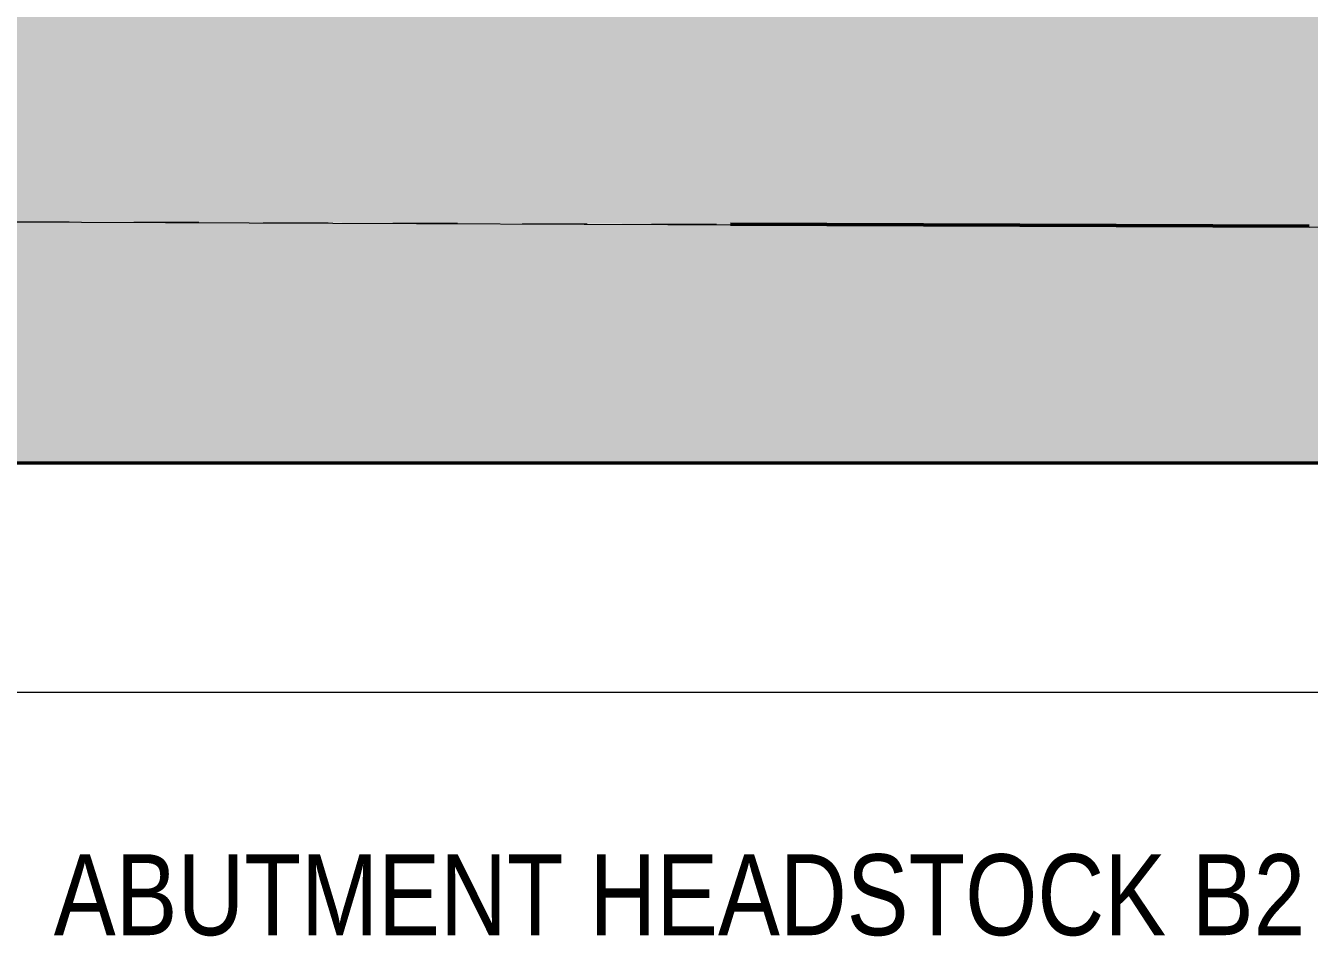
# Model space of a CAD drawing. Header units: metres. Extents: x 0 to 258, y 3 to 25.
# Drawn here: x 234.147 to 236.129, y 20.801 to 22.208 of the extents above; entities that cross this region are included whole.
import ezdxf

# ---------------------------------------------------------------- set-up
doc = ezdxf.new("R2010")
doc.units = ezdxf.units.M
doc.linetypes.add('JacobsDash', pattern=[0.0045, 0.003, -0.0015])
for name, color, linetype, lineweight in [('A-DETL', 7, 'Continuous', 13), ('A-DETL-GENF', 7, 'Continuous', 9), ('A-FLOR', 7, 'Continuous', 50), ('A-FLOR-HDLN', 7, 'JacobsDash', 18), ('G-ANNO-TEXT', 7, 'Continuous', 9)]:
    doc.layers.add(name, color=color, linetype=linetype, lineweight=lineweight)
doc.styles.add('Arial Narrow_2', font='ARIALN.TTF', dxfattribs={"height": 0.125})

# ---------------------------------------------------------------- blocks, each defined once
blk = doc.blocks.new('CS_DET_BreakLine_ViewScale - Std Break-8191310-DRG-2873172 - ELEVATION - SOUTH EAST END')
at = {"layer": 'A-DETL-GENF'}
blk.add_line((1067.0048, 21.1778), (1061.5998, 21.1778), dxfattribs=at)

msp = doc.modelspace()

# ---------------------------------------------------------------- hatches: boundary and pattern name
at = {"layer": 'A-DETL-GENF', "true_color": 0xc0c0c0}
for points in [[(237.3311, 21.8892), (237.3311, 21.8913), (227.2742, 21.9325), (227.2742, 21.9295), (228.3413, 21.9251), (237.3212, 21.8892)], [(228.6449, 21.5309), (237.362, 21.5309), (237.362, 21.8911), (237.3311, 21.8913), (237.3311, 21.8892), (229.7231, 21.9197), (227.2742, 21.9294), (227.2742, 21.5309), (228.6166, 21.5309)]]:
    msp.add_hatch(color=9, dxfattribs=at).paths.add_polyline_path(points)
at = {"layer": 'A-FLOR', "lineweight": 5, "true_color": 0xc0c0c0}
for points in [[(237.3535, 21.8936), (237.3535, 22.4545), (227.2742, 22.2362), (227.2742, 21.9325), (233.9416, 21.9057), (237.3311, 21.8936)], [(237.3311, 21.8913), (237.3311, 21.8927), (237.3536, 21.8929), (237.3535, 21.8936), (234.178, 21.9042), (237.3212, 21.8913)]]:
    msp.add_hatch(color=9, dxfattribs=at).paths.add_polyline_path(points)

# ---------------------------------------------------------------- linework, layer by layer
at = {"layer": 'A-DETL', "lineweight": 9}
for p, q in [((237.362, 21.8911), (227.2742, 21.9325)), ((227.2742, 21.5309), (237.362, 21.5309))]:
    msp.add_line(p, q, dxfattribs=at)
at = {"layer": 'A-DETL', "lineweight": 35}
msp.add_line((237.362, 21.5325), (227.2742, 21.5325), dxfattribs=at)
at = {"layer": 'A-FLOR'}
msp.add_line((235.235, 21.9011), (236.129, 21.8979), dxfattribs=at)
at = {"layer": 'A-FLOR-HDLN'}
for p, q in [((232.3138, 21.9115), (235.235, 21.9011)), ((236.129, 21.8979), (236.1293, 21.8979))]:
    msp.add_line(p, q, dxfattribs=at)

# ---------------------------------------------------------------- block references
at = {"layer": 'A-DETL-GENF'}
msp.add_blockref('CS_DET_BreakLine_ViewScale - Std Break-8191310-DRG-2873172 - ELEVATION - SOUTH EAST END', (-829.0279, 0), dxfattribs=at)

# ---------------------------------------------------------------- texts
at = {"layer": 'G-ANNO-TEXT', "insert": (234.19, 20.9282), "char_height": 0.125, "attachment_point": 1, "style": 'Arial Narrow_2', "bg_fill": 3, "box_fill_scale": 1, "bg_fill_color": 256, "bg_fill_transparency": 0}
msp.add_mtext('ABUTMENT HEADSTOCK B2', dxfattribs=at)

doc.saveas('drawing.dxf')
